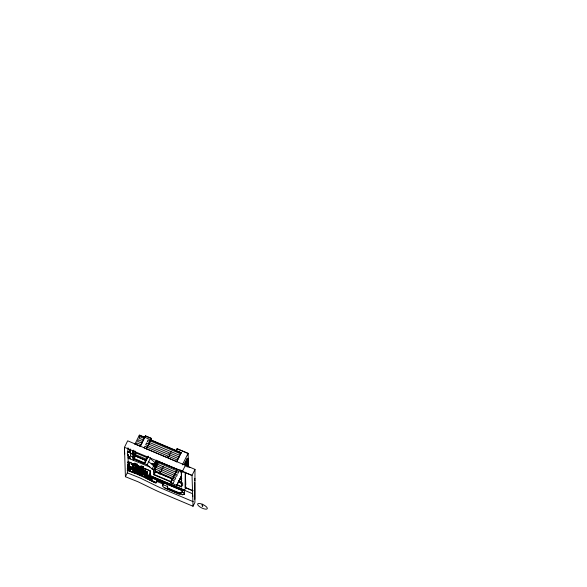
<?xml version="1.0" encoding="UTF-8"?>
<svg xmlns="http://www.w3.org/2000/svg" width="587" height="587" viewBox="0 0 587 587"><rect width="100%" height="100%" fill="white"/><g stroke="black" fill="none" stroke-linecap="round" stroke-linejoin="round"><path stroke-width="0.88" d="M184.127 494.247L184.303 492.809L184.127 494.247L182.396 494.775M192.903 490.857L185.213 487.614L185.301 472.674M185.382 472.513L185.294 487.459L192.984 490.695M194.818 499.317L195.001 469.38L127.68 440.808L124.451 447.331L125.413 476.725L138.048 481.78L151.886 488.509A74.006 24.705 26.3 0 0 163.413 493.777L193.02 506.258L194.928 502.399L194.752 482.551M182.065 492.456L182.139 492.045M182.718 490.24L182.704 490.981L182.792 490.233L149.7 476.314L149.788 475.294L149.78 476.314L150.477 474.905L150.389 472.425M184.245 494.005L184.333 493.608M194.943 478.346L194.825 478.691A20.31 7.477 26.7 0 0 194.921 480.68L194.928 480.709M134.636 472.608L133.066 471.735M135.127 472.638L133.007 471.889L136.529 473.393M135.149 469.938L135.333 469.556L133.528 468.764L145.187 474.296L144.791 475.059L132.992 471.251L132.926 469.24L133.587 468.059M133.014 471.853L147.066 475.433M182.858 490.849L148.665 476.629L148.614 475.147L148.1 477.605L151.864 479.161L151.82 479.821L145.319 476.38M145.657 471.53L133.036 464.992L145.664 471.596L135.267 467.832L140.983 469.886M143.316 471.588L147.352 473.261M142.993 470.635L145.569 471.559L141.746 470.158M145.547 472.506L135.157 468.624L146.955 474.186L135.164 468.94M130.233 458.425L130.043 458.924C130.109 456.187 125.941 455.417 127.819 451.946L127.929 447.822M127.944 455.241L128.296 455.534M127.988 455.402L128.179 454.91L128.12 461.984L129.456 462.541L128.113 461.874M128.032 455.49L128.223 455.006M128.083 455.578L128.076 455.079M128.502 456.084L128.707 456.282M127.819 451.946L130.101 452.907L130.145 449.385M132.867 453.509L132.633 453.978L130.439 453.054L130.666 452.584M134.775 444.454L139.427 435.04L181.097 452.606L176.658 462.028M129.089 456.679L129.257 456.877M181.581 475.624L176.738 485.412L170.678 482.859L170.648 481.89L153.977 474.861L153.794 469.732L152.114 469.02L147.124 464.765L132.801 458.726L132.765 450.794M129.69 457.442L129.639 457.009M129.808 457.625L129.808 457.207L129.918 457.801M132.97 456.532L132.735 457.002L130.549 456.077L130.784 455.607M125.413 476.725L127.32 472.858L128.061 462.101L129.507 462.329C129.654 464.295 125.97 460.905 129.522 462.952L129.588 464.845M134.041 450.882L132.625 453.751L133.887 454.287L134.049 458.909L144.593 463.701L148.276 456.26M132.875 453.854L132.647 454.323L130.453 453.399L130.549 456.077M129.089 466.195L129.58 462.629C128.942 461.228 133.051 464.016 130.131 462.351M129.522 462.952L129.646 462.182M133.887 454.287L135.436 451.154M127.687 467.281L129.015 467.744L129.441 462.916M129.507 465.557L129.507 464.904M135.333 454.037L136.103 452.474M129.111 466.9L128.531 468.118L144.784 474.971L145.312 473.907M128.971 466.43L130.549 468.969M129.382 467.626L129.419 466.768M129.441 467.509L129.001 467.171M129.36 466.885C130.806 468.118 129.485 470.422 127.46 468.066M129.808 469.057L129.808 467.215M140.198 446.436L145.429 435.855L151.49 438.416L146.383 448.85L167.053 457.567L167.823 456.004L144.938 446.252L144.16 447.815L146.383 448.85M134.049 458.909L135.597 455.783L135.465 451.924M145.429 435.855L140.322 446.296L135.986 444.469L136.756 442.906L141.093 444.733M127.24 468.954L130.6 470.37L127.298 468.837L130.402 470.04L130.387 467.89L129.749 467.333M129.866 468.94L127.511 467.846L129.668 468.609M129.94 467.56L130.204 469.71L127.467 468.169M130.402 470.04L130.387 467.89M127.225 470.304L134.68 473.041M130.329 468.008L132.926 469.24M192.844 496.411L192.419 493.66L150.089 475.69L149.978 470.715L132.838 463.635L150.169 470.84M133.073 464.163L132.669 465.77M132.801 465.997L132.413 466.775L133.051 464.985M133.469 467.076L147.344 473.144M127.695 465.748L133.535 468.213L133.557 467.149M132.948 469.982L133.616 468.8M134.636 472.572L133.146 471.794M133.498 467.267L141.276 470.018M135.377 467.67L136.03 466.342M135.252 468.969L135.215 468.507M135.274 469.644L145.18 474.135M146.376 448.747L151.49 438.416M135.069 472.792L135.193 472.418M138.415 467.509L138.745 466.555M138.525 469.108L139.031 468.221M140.271 474.201L140.234 473.863C139.39 472.762 137.563 474.091 138.268 473.078M140.77 470.136L141.174 469.321M141.907 469.358L142.318 468.066M144.585 463.356L148.115 456.209M140.234 473.863L142.149 474.017M147.124 464.765L150.602 457.713M132.926 464.28L147.22 471.882L145.495 471.075L145.781 469.805M132.867 464.398L145.495 471.075L133.014 464.28L132.985 463.547M144.688 473.32L145.253 472.19L132.398 466.305M145.539 472.352L135.157 468.624M145.246 474.054L132.992 471.28L145.327 474.215M147.007 475.551L133.931 471.955M145.305 474.766L145.106 475.169L142.076 474.171L142.032 474.788M145.473 476.483L145.532 474.839M145.429 475.279L145.613 474.905M145.327 476.615L146.324 476.915M147.315 472.953L147.278 471.765M146.941 475.771L147.124 475.316M145.965 477.649L156.201 482.617L155.782 482.778A1.24 0.418 26.3 0 1 154.821 482.492A67.454 22.519 26.3 0 1 151.358 480.746L145.847 478.001M149.575 479.271C139.603 473.614 158.461 485.867 156.568 481.311L162.467 483.849L162.797 486.065A3.155 1.049 26.3 0 0 164.72 487.958L179.226 494.1M147.792 476.02L147.997 475.602M147.814 476.057L147.997 475.683M151.563 463.495L154.242 464.383A4.3 0.719 -67.1 0 1 154.491 464.39L154.484 464.537A4.3 0.719 -67.1 0 1 154.491 465.183L154.528 465.102A4.3 0.719 -67.1 0 0 154.52 464.456M152.114 469.02L156.568 460.083L156.714 464.383L155.944 465.953L155.79 461.646M149.7 474.399L149.978 473.709M148.181 477.605L148.863 476.395L148.812 474.978M149.531 475.976L149.751 475.521M149.7 476.314L182.836 490.006L181.999 491.84L184.553 492.919L184.465 490.306L185.565 488.076M184.817 490.226L150.338 475.69L150.727 474.912M153.794 469.732L155.342 466.599L153.662 465.887L148.672 461.631M155.188 467.934L157.507 463.231M151.886 478.948L151.82 479.821M153.977 474.861L155.526 471.728L155.342 466.599M159.591 474.127L163.267 466.687M157.323 479.961L156.355 481.949L157.316 479.88L163.201 482.36L162.496 484.539M171.155 451.726L168.058 457.992L176.643 461.617L181.097 452.606M176.063 451.065L177.142 448.703L188.089 453.318L188.266 458.396L187.847 458.22M176.43 450.339L177.142 448.703M162.467 483.849L163.201 482.36M162.746 484.649L163.714 482.653M182.197 492.001L181.963 492.698A6.406 2.135 26.3 0 1 177.656 492.662L167.354 488.318L167.478 486.029L167.728 487.731M167.354 488.318L167.478 486.029M170.648 481.89L172.196 478.757L155.526 471.728M177.252 469.27L172.218 479.447L172.196 478.757M170.678 482.859L177.347 469.373M182.359 464.911L188.089 453.318M182.153 470.774L182.212 472.535L180.194 471.684L180.385 471.295M188.119 458.939L185.221 464.816L184.208 464.39L187.114 458.513L188.119 458.939L188.398 466.782M180.759 470.723L182.388 471.398L185.367 465.381M176.738 485.412L181.185 476.13M181.992 492.625L182.058 491.723M195.001 469.38L192.022 475.404L193.02 506.258M185.213 487.614L185.793 486.462M133.014 464.28L132.897 463.517M184.149 494.195L183.658 494.599M154.073 464.552L151.732 463.326M156.259 482.595L156.413 482.499A2.59 0.866 26.3 0 1 156.296 482.727M130.255 452.599L128.26 451.594M145.349 475.213L148.049 476.138M138.106 473.401L135.142 472.513M127.32 472.858L139.955 477.913L153.794 484.649A74.006 24.705 26.3 0 0 165.321 489.91L193.24 501.687M127.284 470.187L129.111 470.855M129.052 470.972L134.621 473.159A71.064 23.722 26.3 0 1 145.789 478.119L151.299 480.863A67.454 22.519 26.3 0 0 154.763 482.609A1.247 0.418 26.3 0 0 155.79 482.896A2.59 0.866 26.3 0 0 156.23 482.785L156.355 482.609A2.59 0.866 26.3 0 0 156.435 482.389M134.68 472.454L144.145 476.637M182.388 471.398L192.015 475.419L124.466 447.309L124.591 451.403M177.149 448.872L187.671 453.311L187.73 454.947M145.429 435.958L151.49 438.518M144.659 437.528L139.31 435.275L139.368 436.816M150.72 440.081L180.979 452.841L180.994 453.259M176.063 450.897L181.112 453.025M144.189 438.467L139.853 436.64L139.082 438.203L143.419 440.03M186.996 458.748L188.001 459.173L188.28 467.017M186.534 459.687L187.539 460.113L187.789 467.083M142.641 441.6L138.305 439.773L137.534 441.336L141.871 443.163M170.384 453.296L178.969 456.913L178.984 457.332M185.756 461.257L186.769 461.683L186.893 465.205M169.606 454.859L178.191 458.484L178.206 458.895M184.986 462.82L185.991 463.246L186.116 466.775M168.836 456.429L177.421 460.047L177.435 460.465M189.572 467.201L190.247 467.487M180.282 470.547L158.901 461.529L155.217 468.969L159.935 470.957L159.165 472.52L155.232 470.869M158.784 461.764L177.135 469.505M132.537 451.264L133.799 451.799L133.741 450.119M147.498 457.823L136.133 453.032L135.362 454.602L146.728 459.394M135.597 455.783L146.141 460.568L135.59 456.121M151.6 463.414L154.205 464.464A4.3 0.719 -67.1 0 1 154.454 464.471M162.496 468.25L177.347 474.788L176.57 476.351L161.719 469.82M153.581 466.041L155.269 466.753L155.445 471.889L172.116 478.911L172.152 479.88L174.368 480.812L173.084 483.402L170.876 482.463L170.839 481.501L154.168 474.472L153.992 469.336L152.304 468.624M180.407 477.701L181.853 478.31M160.948 471.383L175.799 477.921L175.021 479.484L160.17 472.946M179.637 479.263L181.801 480.181M130.16 458.689L128.157 457.831L128.054 454.925M128.039 458.08L149.788 467.032M178.859 480.826L181.75 482.052M181.559 483.218L178.272 481.832L181.566 483.409M128.061 462.101L129.404 462.769L128.061 462.204M181.581 485.016L182.674 485.478L182.586 482.991L181.493 482.529L181.317 471.684L181.647 487.041L176.724 484.965M138.488 467.069L132.816 464.669L138.495 467.333M127.9 462.761L129.235 463.326M138.4 467.237L141.981 468.749M141.893 468.925L145.473 470.436M177.171 484.679L181.845 486.645M127.966 464.75L129.309 465.315M127.907 464.867L129.25 465.535L127.915 464.97M129.191 465.652L127.856 465.087L129.199 465.755M127.746 465.528L129.081 466.093M129.169 466.232L133.506 468.022M127.753 465.63L133.594 468.096M133.344 469.174L145.18 474.164M127.739 467.061L129.074 467.626L129.052 467.017M127.621 467.406L129.213 468.074M127.628 467.509L128.854 468.03M148.863 476.395L182.828 490.717M128.795 468.147L127.57 467.626L128.971 468.316M157.345 480.57L163.23 483.05M127.35 468.507L130.461 469.923M167.288 486.418L162.804 484.532L162.856 485.948M167.544 487.929L177.854 492.273A6.406 2.135 26.3 0 0 182.153 492.31M164.778 487.841L179.284 493.983A6.927 2.311 26.3 0 0 182.447 494.658L182.939 494.643A6.927 2.311 26.3 0 0 184.296 493.887M136.522 473.357L142.208 475.888M138.473 474.054L140.366 474.883M142.208 475.852L145.98 477.649M144.153 476.607L146.713 477.862M146.662 477.048L148.034 477.745M131.231 464.178C136.045 465.99 129.69 464.772 131.268 462.827M144.094 476.725L146.479 477.752M146.339 476.886L146.743 477.121M148.049 477.715L151.886 479.682M151.402 480.203L152.759 480.9M150.221 458.498L155.21 462.754M129.162 456.437L129.492 456.825M202.64 504.409L202.713 506.412L202.222 506.207L202.155 504.204M185.345 472.183L185.8 484.972M180.532 454.199L180.517 453.78L148.034 439.986L147.256 441.549L179.739 455.351L179.754 455.761M180.121 469.6L180.194 471.684M158.263 461.059L158.314 462.703L178.896 471.654L178.118 473.217L157.543 464.273L157.426 460.876M156.729 464.801L156.766 465.836L161.484 467.824L160.706 469.395L155.995 467.406L155.959 466.364M156.582 481.369L156.604 482.059M155.019 463.216L155.137 466.658M154.242 464.779L154.308 466.504M150.169 470.847L150.338 475.69M148.702 475.213L148.746 476.629M140.3 473.724L140.315 474.113M135.362 451.418L135.524 455.938L145.803 460.274L144.527 462.857L134.247 458.52L134.085 454M132.956 451.44L133.044 453.934M133.22 458.902L133.271 460.289M130.299 449.04L130.439 453.054M129.991 449.701L130.101 452.907M130.585 468.11L130.6 470.37M130.197 467.663L130.219 468.404M129.998 467.443L130.006 469.387M129.61 466.995L129.61 468.727M129.228 466.54L129.191 467.399M124.635 452.65L124.679 453.905M127.944 451.608A6.743 2.253 26.3 0 0 129.331 449.958A11.27 3.764 26.3 0 0 128.619 448.85M128.113 448.255A11.27 3.764 26.3 0 1 128.296 448.461M156.406 482.235A2.502 0.836 26.3 0 1 156.325 482.455M182.073 492.266A6.31 2.106 26.3 0 1 177.839 492.236M146.486 443.119L145.708 444.682L147.931 445.724L168.601 454.433L169.372 452.871L146.486 443.119M146.933 474.069L146.919 475.492L146.933 474.069M202.398 504.299L201.759 504.05A5.378 1.798 26.3 0 0 198.384 505.649A5.378 1.798 26.3 0 0 206.624 509.12A5.378 1.798 26.3 0 0 203.036 504.585L202.398 504.299M137.182 464.141L134.694 463.099L134.731 464.016L137.211 465.058L137.182 464.141M143.448 466.79L140.968 465.74L140.997 466.658L143.485 467.707L143.448 466.79M129.287 463.106L127.951 462.541L129.287 463.106M129.14 465.873L127.805 465.308L129.14 465.873"/></g></svg>
